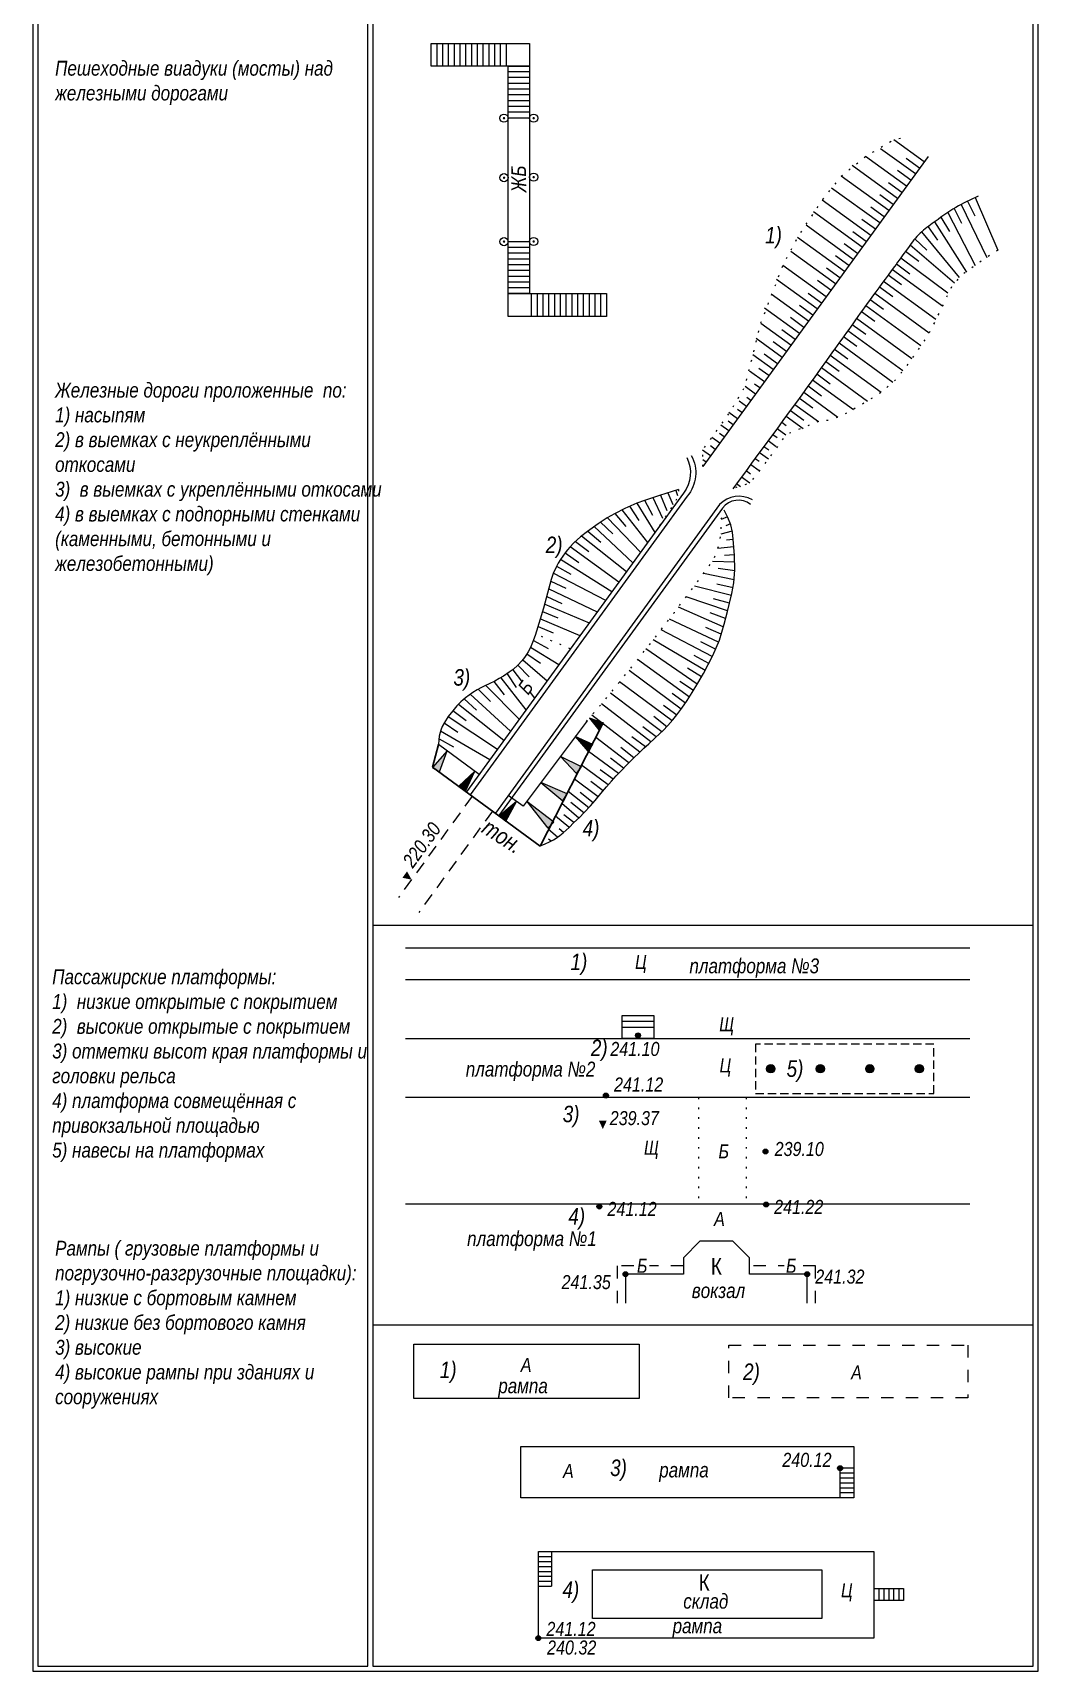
# Model space of a CAD drawing. Header units: metres. Extents: x -331 to 695, y -18 to 691.
# Drawn here: x 394.3 to 455.2, y 512.6 to 611.8 of the extents above; entities that cross this region are included whole.
import ezdxf
from ezdxf.enums import TextEntityAlignment as Align

# ---------------------------------------------------------------- set-up
doc = ezdxf.new("R2010")
doc.units = ezdxf.units.M
for name, pattern in [('СП-0.2х1.0', [1.2, 0.2, -1]), ('СП-1.5х1.0', [2.5, 1.5, -1]), ('СП-1.5х1.5', [3, 1.5, -1.5]), ('СП-2х1', [3, 2, -1]), ('СП_Граница маскировки', [3, 0, -3])]:
    doc.linetypes.add(name, pattern=pattern)
for name, color, linetype, lineweight in [('02 Строения и их части', 7, 'Continuous', 20), ('03 Инженерно-технические сооружения', 7, 'Continuous', 20), ('14 Железные дороги', 7, 'Continuous', 15), ('15 Дорожная сеть', 7, 'Continuous', 20)]:
    doc.layers.add(name, color=color, linetype=linetype, lineweight=lineweight)
doc.layers.add('16 Гидрография', color=7, linetype='Continuous', lineweight=20, true_color=0x52a500)
doc.layers.add('17 Рельеф', color=7, linetype='Continuous', lineweight=15, true_color=0xa55200)
doc.styles.add('СП_Д', font='ARIALNI.TTF')
doc.styles.add('СП_Р', font='ARIALN.TTF')

# ---------------------------------------------------------------- blocks, each defined once
blk = doc.blocks.new('*U781')
at = {"color": 0, "insert": (0.12, 0), "char_height": 1.7, "attachment_point": 8, "style": 'СП_Д', "bg_fill": 3, "box_fill_scale": 1, "bg_fill_color": 256, "bg_fill_transparency": 0}
blk.add_mtext('Б', dxfattribs=at)
blk = doc.blocks.new('*U535')
at = {"color": 0, "linetype": 'Continuous', "lineweight": -2}
blk.add_solid([(0, 0), (-0.48, 1.03), (0.48, 1.03)], dxfattribs=at)
at = {"color": 0, "linetype": 'Continuous', "lineweight": -2, "style": 'СП_Д'}
blk.add_attdef('Z', (1.15, 0.64), '', height=1.7, dxfattribs=at)
blk = doc.blocks.new('*U237')
at = {"color": 0, "linetype": 'СП_Граница маскировки', "lineweight": 0}
blk.add_wipeout([(0.5, 0), (0.43, 0.25), (0.25, 0.43), (0, 0.5), (-0.25, 0.43), (-0.43, 0.25), (-0.5, 0), (-0.43, -0.25), (-0.25, -0.43), (0, -0.5), (0.25, -0.43), (0.43, -0.25)], dxfattribs=at)
at = {"linetype": 'Continuous', "lineweight": -2}
h = blk.add_hatch(color=256, dxfattribs=at)
h.dxf.hatch_style = 1
h.paths.add_polyline_path([(0.15, 0, 1), (-0.15, 0, 1)])
at = {"color": 0, "linetype": 'Continuous', "lineweight": -2}
blk.add_circle((0, 0), 0.5, dxfattribs=at)
blk = doc.blocks.new('*U240')
at = {"color": 0, "lineweight": -2}
for p, q in [((2.8, 2.78), (2.8, 0)), ((3.5, 2.78), (3.5, 0)), ((4.2, 2.78), (4.2, 0)), ((4.9, 2.78), (4.9, 0)), ((5.6, 2.78), (5.6, 0)), ((6.3, 2.78), (6.3, 0)), ((7, 2.78), (7, 0)), ((7.7, 2.78), (7.7, 0)), ((8.4, 2.78), (8.4, 0)), ((9.1, 2.78), (9.1, 0)), ((9.8, 2.78), (9.8, 0)), ((10.5, 2.78), (10.5, 0)), ((11.2, 2.78), (11.2, 0))]:
    blk.add_line(p, q, dxfattribs=at)
blk.add_lwpolyline([(11.9, 2.78), (11.9, 0), (0, 0), (0, 2.78), (11.9, 2.78)], dxfattribs=at)
blk = doc.blocks.new('*U239')
at = {"color": 0, "lineweight": -2}
for p, q in [((0.7, 2.58), (0.7, 0)), ((1.4, 2.58), (1.4, 0)), ((2.1, 2.58), (2.1, 0)), ((2.8, 2.58), (2.8, 0)), ((3.5, 2.58), (3.5, 0)), ((4.2, 2.58), (4.2, 0)), ((4.9, 2.58), (4.9, 0)), ((5.6, 2.58), (5.6, 0))]:
    blk.add_line(p, q, dxfattribs=at)
blk.add_lwpolyline([(6.3, 2.58), (6.3, 0), (0, 0), (0, 2.58), (6.3, 2.58)], dxfattribs=at)
blk = doc.blocks.new('*U241')
at = {"color": 0, "lineweight": -2}
for p, q in [((2.8, 2.76), (2.8, 0)), ((3.5, 2.76), (3.5, 0)), ((4.2, 2.76), (4.2, 0)), ((4.9, 2.76), (4.9, 0)), ((5.6, 2.76), (5.6, 0)), ((6.3, 2.76), (6.3, 0)), ((7, 2.76), (7, 0)), ((7.7, 2.76), (7.7, 0)), ((8.4, 2.76), (8.4, 0)), ((9.1, 2.76), (9.1, 0)), ((9.8, 2.76), (9.8, 0)), ((10.5, 2.76), (10.5, 0)), ((11.2, 2.76), (11.2, 0))]:
    blk.add_line(p, q, dxfattribs=at)
blk.add_lwpolyline([(11.9, 2.76), (11.9, 0), (0, 0), (0, 2.76), (11.9, 2.76)], dxfattribs=at)
blk = doc.blocks.new('*U779')
at = {"color": 0, "insert": (0, 0), "char_height": 1.7, "attachment_point": 8, "style": 'СП_Д', "bg_fill": 3, "box_fill_scale": 1, "bg_fill_color": 256, "bg_fill_transparency": 0}
blk.add_mtext('А', dxfattribs=at)
blk = doc.blocks.new('*U778')
at = {"color": 0, "insert": (0, 0), "char_height": 1.7, "attachment_point": 8, "style": 'СП_Д', "bg_fill": 3, "box_fill_scale": 1, "bg_fill_color": 256, "bg_fill_transparency": 0}
blk.add_mtext('Ц', dxfattribs=at)
blk = doc.blocks.new('СП_Точка')
at = {"linetype": 'Continuous', "lineweight": -2}
h = blk.add_hatch(color=0, dxfattribs=at)
h.dxf.hatch_style = 1
h.paths.add_polyline_path([(-0.15, 0, 1), (0.15, 0, 1)])
at = {"color": 0, "linetype": 'Continuous', "lineweight": 0}
blk.add_circle((0, 0), 0.15, dxfattribs=at)
blk = doc.blocks.new('*U689')
at = {"color": 0, "linetype": 'Continuous', "lineweight": -2, "xscale": 2, "yscale": 2, "zscale": 2}
blk.add_blockref('СП_Точка', (0, 0), dxfattribs=at)
at = {"color": 0, "linetype": 'Continuous', "lineweight": 15, "style": 'СП_Д'}
blk.add_attdef('Z', text='', height=1.7, dxfattribs=at).set_placement((-6.88, 1.87), align=Align.TOP_LEFT)
blk = doc.blocks.new('СП_2.1')
at = {"color": 0, "style": 'СП_Р'}
blk.add_attdef('КЖ', text='', height=2, dxfattribs=at).set_placement((0, 0), align=Align.CENTER)
blk = doc.blocks.new('*U563')
at = {"color": 0, "linetype": 'ByBlock', "lineweight": -2, "style": 'СП_Д'}
blk.add_attdef('АБК', text='', height=1.8, dxfattribs=at).set_placement((0, 0), align=Align.CENTER)
blk = doc.blocks.new('*U687')
at = {"color": 0, "linetype": 'Continuous', "lineweight": -2, "xscale": 2, "yscale": 2, "zscale": 2}
blk.add_blockref('СП_Точка', (0, 0), dxfattribs=at)
at = {"color": 0, "linetype": 'Continuous', "lineweight": 15, "style": 'СП_Д'}
blk.add_attdef('Z', text='', height=1.7, dxfattribs=at).set_placement((1.1, 1.98), align=Align.TOP_LEFT)
blk = doc.blocks.new('*U688')
at = {"color": 0, "linetype": 'Continuous', "lineweight": -2, "xscale": 2, "yscale": 2, "zscale": 2}
blk.add_blockref('СП_Точка', (0, 0), dxfattribs=at)
at = {"color": 0, "linetype": 'Continuous', "lineweight": 15, "style": 'СП_Д'}
blk.add_attdef('Z', text='', height=1.7, dxfattribs=at).set_placement((1.18, -0.28), align=Align.TOP_LEFT)
blk = doc.blocks.new('СП_3.30.1.1')
at = {"linetype": 'Continuous', "lineweight": -2}
h = blk.add_hatch(color=0, dxfattribs=at)
h.dxf.hatch_style = 1
h.paths.add_polyline_path([(0.5, 0, 1), (-0.5, 0, 1)])
at = {"color": 0, "linetype": 'Continuous', "lineweight": -2}
blk.add_circle((0, 0), 0.5, dxfattribs=at)
blk = doc.blocks.new('*U272')
at = {"color": 0, "linetype": 'СП-2х1', "lineweight": -2, "ltscale": 0.5}
blk.add_lwpolyline([(0, 0), (6, 0), (6, 21.61), (0, 21.61)], close=True, dxfattribs=at)
blk = doc.blocks.new('*U669')
at = {"color": 0, "linetype": 'Continuous', "lineweight": -2, "xscale": 2, "yscale": 2, "zscale": 2}
blk.add_blockref('СП_Точка', (0, 0), dxfattribs=at)
at = {"color": 0, "linetype": 'Continuous', "lineweight": 15, "style": 'СП_Д'}
blk.add_attdef('Z', text='', height=1.7, dxfattribs=at).set_placement((1.1, 2.2), align=Align.TOP_LEFT)
blk = doc.blocks.new('*U534')
at = {"color": 0, "linetype": 'Continuous', "lineweight": -2}
blk.add_solid([(0, 0), (-0.48, 1.03), (0.48, 1.03)], dxfattribs=at)
at = {"color": 0, "linetype": 'Continuous', "lineweight": -2, "style": 'СП_Д'}
blk.add_attdef('Z', (0.84, 0.47), '', height=1.7, dxfattribs=at)
blk = doc.blocks.new('*U782')
at = {"color": 0, "insert": (0, 0), "char_height": 1.7, "attachment_point": 8, "style": 'СП_Д', "bg_fill": 3, "box_fill_scale": 1, "bg_fill_color": 256, "bg_fill_transparency": 0}
blk.add_mtext('Щ', dxfattribs=at)
blk = doc.blocks.new('*U671')
at = {"color": 0, "linetype": 'Continuous', "lineweight": -2, "xscale": 2, "yscale": 2, "zscale": 2}
blk.add_blockref('СП_Точка', (0, 0), dxfattribs=at)
at = {"color": 0, "linetype": 'Continuous', "lineweight": 15, "style": 'СП_Д'}
blk.add_attdef('Z', text='', height=1.7, dxfattribs=at).set_placement((1.1, 0.57), align=Align.TOP_LEFT)
blk = doc.blocks.new('*U670')
at = {"color": 0, "linetype": 'Continuous', "lineweight": -2, "xscale": 2, "yscale": 2, "zscale": 2}
blk.add_blockref('СП_Точка', (0, 0), dxfattribs=at)
at = {"color": 0, "linetype": 'Continuous', "lineweight": 15, "style": 'СП_Д'}
blk.add_attdef('Z', text='', height=1.7, dxfattribs=at).set_placement((-7.64, -0.09), align=Align.TOP_LEFT)
blk = doc.blocks.new('*U672')
at = {"color": 0, "linetype": 'Continuous', "lineweight": -2, "xscale": 2, "yscale": 2, "zscale": 2}
blk.add_blockref('СП_Точка', (0, 0), dxfattribs=at)
at = {"color": 0, "linetype": 'Continuous', "lineweight": 15, "style": 'СП_Д'}
blk.add_attdef('Z', text='', height=1.7, dxfattribs=at).set_placement((1.22, 1.16), align=Align.TOP_LEFT)
blk = doc.blocks.new('*U273')
at = {"color": 0, "lineweight": -2}
for p, q in [((1.4, 3.84), (1.4, 0)), ((2.1, 3.84), (2.1, 0))]:
    blk.add_line(p, q, dxfattribs=at)
blk.add_lwpolyline([(2.8, 3.84), (2.8, 0), (0, 0), (0, 3.84), (2.8, 3.84)], dxfattribs=at)
blk = doc.blocks.new('*U673')
at = {"color": 0, "linetype": 'Continuous', "lineweight": -2, "xscale": 2, "yscale": 2, "zscale": 2}
blk.add_blockref('СП_Точка', (0, 0), dxfattribs=at)
at = {"color": 0, "linetype": 'Continuous', "lineweight": 15, "style": 'СП_Д'}
blk.add_attdef('Z', text='', height=1.7, dxfattribs=at).set_placement((-3.24, -0.79), align=Align.TOP_LEFT)
blk = doc.blocks.new('*U503')
at = {"linetype": 'Continuous', "lineweight": 15, "ltscale": 0.5}
h = blk.add_hatch(color=0, dxfattribs=at)
h.dxf.hatch_style = 1
h.paths.add_polyline_path([(0.43, -0.26), (1.35, 2.27), (-0.43, 0.26)])
blk.add_lwpolyline([(0.43, -0.26), (1.35, 2.27), (-0.43, 0.26)], close=True, dxfattribs=at)
blk = doc.blocks.new('*U502')
at = {"linetype": 'Continuous', "lineweight": 15, "ltscale": 0.5}
h = blk.add_hatch(color=0, dxfattribs=at)
h.dxf.hatch_style = 1
h.paths.add_polyline_path([(0.4, -0.3), (1.55, 2.12), (-0.4, 0.3)])
blk.add_lwpolyline([(0.4, -0.3), (1.55, 2.12), (-0.4, 0.3)], close=True, dxfattribs=at)
blk = doc.blocks.new('*U501')
at = {"linetype": 'Continuous', "lineweight": 15, "ltscale": 0.5}
h = blk.add_hatch(color=0, dxfattribs=at)
h.dxf.hatch_style = 1
h.paths.add_polyline_path([(0.39, -0.31), (1.66, 2.07), (-0.39, 0.31)])
blk.add_lwpolyline([(0.39, -0.31), (1.66, 2.07), (-0.39, 0.31)], close=True, dxfattribs=at)
blk = doc.blocks.new('*U500')
at = {"linetype": 'Continuous', "lineweight": 15, "ltscale": 0.5}
h = blk.add_hatch(color=0, dxfattribs=at)
h.dxf.hatch_style = 1
h.paths.add_polyline_path([(0.35, 0.36), (-2.92, 2.87), (-0.35, -0.36)])
blk.add_lwpolyline([(0.35, 0.36), (-2.92, 2.87), (-0.35, -0.36)], close=True, dxfattribs=at)
blk = doc.blocks.new('*U499')
at = {"linetype": 'Continuous', "lineweight": 15, "ltscale": 0.5}
h = blk.add_hatch(color=0, dxfattribs=at)
h.dxf.hatch_style = 1
h.paths.add_polyline_path([(0.26, 0.43), (-2.94, 1.79), (-0.26, -0.43)])
blk.add_lwpolyline([(0.26, 0.43), (-2.94, 1.79), (-0.26, -0.43)], close=True, dxfattribs=at)
blk = doc.blocks.new('*U498')
at = {"linetype": 'Continuous', "lineweight": 15, "ltscale": 0.5}
h = blk.add_hatch(color=0, dxfattribs=at)
h.dxf.hatch_style = 1
h.paths.add_polyline_path([(0.3, 0.4), (-2.24, 1.67), (-0.3, -0.4)])
blk.add_lwpolyline([(0.3, 0.4), (-2.24, 1.67), (-0.3, -0.4)], close=True, dxfattribs=at)
blk = doc.blocks.new('*U497')
at = {"linetype": 'Continuous', "lineweight": 15, "ltscale": 0.5}
h = blk.add_hatch(color=0, dxfattribs=at)
h.dxf.hatch_style = 1
h.paths.add_polyline_path([(0.3, 0.4), (-1.83, 1.37), (-0.3, -0.4)])
blk.add_lwpolyline([(0.3, 0.4), (-1.83, 1.37), (-0.3, -0.4)], close=True, dxfattribs=at)
blk = doc.blocks.new('*U496')
at = {"linetype": 'Continuous', "lineweight": 15, "ltscale": 0.5}
h = blk.add_hatch(color=0, dxfattribs=at)
h.dxf.hatch_style = 1
h.paths.add_polyline_path([(0.29, 0.41), (-1.44, 1.02), (-0.29, -0.41)])
blk.add_lwpolyline([(0.29, 0.41), (-1.44, 1.02), (-0.29, -0.41)], close=True, dxfattribs=at)

msp = doc.modelspace()

# ---------------------------------------------------------------- linework, layer by layer
at = {"ltscale": 0.5}
msp.add_lwpolyline([(394.6, 512.852), (414.6, 512.852), (414.6, 674.235), (394.6, 674.235)], close=True, dxfattribs=at)
at = {"color": 253, "ltscale": 0.5}
for points in [[(414.9, 557.753), (454.9, 557.753)], [(414.9, 533.532), (454.9, 533.532)]]:
    msp.add_lwpolyline(points, dxfattribs=at)
at = {"layer": '02 Строения и их части', "linetype": 'Continuous', "ltscale": 0.5}
msp.add_lwpolyline([(441.205, 534.854), (441.205, 536.604), (437.705, 536.604), (437.705, 537.604), (436.705, 538.604), (434.705, 538.604), (433.705, 537.604), (433.705, 536.604), (430.205, 536.604), (430.205, 534.854)], dxfattribs=at)
msp.add_lwpolyline([(428.199, 518.693), (442.089, 518.693), (442.089, 515.75), (428.199, 515.75)], close=True, dxfattribs=at)
at = {"layer": '03 Инженерно-технические сооружения', "linetype": 'Continuous', "lineweight": 30, "ltscale": 0.5}
msp.add_lwpolyline([(418.871, 568.702), (418.52, 567.331), (425.031, 562.548), (428.77, 569.855)], dxfattribs=at)
at = {"layer": '03 Инженерно-технические сооружения', "lineweight": 15, "ltscale": 0.5}
for points in [[(427.873, 570.136), (424, 564.956), (423.098, 565.611)], [(421.335, 566.892), (418.871, 568.702)]]:
    msp.add_lwpolyline(points, dxfattribs=at)
at = {"layer": '14 Железные дороги', "linetype": 'СП-1.5х1.0', "ltscale": 0.5}
for points in [[(420.918, 565.57), (416.459, 559.43)], [(422.143, 564.67), (417.684, 558.53)]]:
    msp.add_lwpolyline(points, dxfattribs=at)
at = {"layer": '14 Железные дороги', "ltscale": 0.5}
for points in [[(416.877, 556.372), (451.05, 556.372)], [(451.05, 554.447), (416.877, 554.447)], [(416.877, 550.882), (451.05, 550.882)], [(451.05, 547.313), (416.877, 547.313)], [(443.198, 523.052), (443.198, 524.852)], [(444.039, 524.852), (443.198, 524.852)], [(444.039, 524.552), (443.198, 524.552)], [(444.039, 524.252), (443.198, 524.252)], [(444.039, 523.952), (443.198, 523.952)], [(444.039, 523.652), (443.198, 523.652)], [(444.039, 523.352), (443.198, 523.352)], [(424.922, 519.504), (425.723, 519.504)], [(424.922, 519.204), (425.723, 519.204)], [(425.723, 519.804), (425.723, 517.704)], [(424.922, 518.904), (425.723, 518.904)], [(424.922, 518.604), (425.723, 518.604)], [(424.922, 518.304), (425.723, 518.304)], [(424.922, 518.004), (425.723, 518.004)], [(424.922, 517.704), (425.723, 517.704)], [(445.244, 517.564), (447.044, 517.564), (447.044, 516.83), (445.244, 516.83)], [(445.544, 517.564), (445.544, 516.83)], [(445.844, 517.564), (445.844, 516.83)], [(446.144, 517.564), (446.144, 516.83)], [(446.444, 517.564), (446.444, 516.83)], [(446.76, 517.564), (446.76, 516.83)]]:
    msp.add_lwpolyline(points, dxfattribs=at)
at = {"layer": '14 Железные дороги', "linetype": 'СП-0.2х1.0', "ltscale": 0.5, "flags": 128}
for points in [[(434.625, 547.313), (434.625, 540.874)], [(437.512, 547.313), (437.512, 540.874)]]:
    msp.add_lwpolyline(points, dxfattribs=at)
at = {"layer": '14 Железные дороги', "ltscale": 0.5}
for points in [[(417.375, 532.366), (431.032, 532.366), (431.032, 529.069), (417.375, 529.069)], [(423.865, 526.164), (444.039, 526.164), (444.039, 523.052), (423.865, 523.052)], [(424.922, 519.804), (445.244, 519.804), (445.244, 514.554), (424.922, 514.554)]]:
    msp.add_lwpolyline(points, close=True, dxfattribs=at)
at = {"layer": '14 Железные дороги', "linetype": 'СП-1.5х1.5', "lineweight": 20, "ltscale": 0.5}
msp.add_lwpolyline([(436.457, 532.316), (450.937, 532.316), (450.937, 529.118), (436.457, 529.118)], close=True, dxfattribs=at)
at = {"layer": '15 Дорожная сеть', "linetype": 'Continuous', "ltscale": 0.5}
msp.add_lwpolyline([(416.877, 540.874), (451.05, 540.874)], dxfattribs=at)
at = {"layer": '15 Дорожная сеть', "linetype": 'СП-1.5х1.5', "lineweight": 20, "ltscale": 0.5}
for points in [[(433.705, 537.104), (429.705, 537.104), (429.705, 534.854)], [(441.705, 534.854), (441.705, 537.104), (437.705, 537.104)]]:
    msp.add_lwpolyline(points, dxfattribs=at)
at = {"layer": '16 Гидрография', "lineweight": 15, "ltscale": 0.5}
for points in [[(433.91, 586.091, -0.290745), (433.71, 583.932), (420.562, 565.829)], [(434.186, 586.217, -0.30938), (433.934, 583.743), (420.799, 565.657)], [(437.884, 583.527, 0.3457), (435.902, 583.241), (422.326, 564.548)], [(437.781, 583.249, 0.412328), (436.068, 583.029), (422.535, 564.396)]]:
    msp.add_lwpolyline(points, format="xyb", dxfattribs=at)
at = {"layer": '17 Рельеф', "color": 0, "linetype": 'СП-0.2х1.0', "lineweight": 15, "ltscale": 0.5, "flags": 128}
for points in [[(434.887, 585.542), (434.871, 586.528), (435.432, 587.306), (436.507, 588.786), (437.444, 590.396), (438.397, 594.215), (439.739, 597.723), (440.629, 599.427), (442.12, 601.68), (443.274, 603.13), (444.733, 604.328), (446.446, 605.342), (447.168, 605.503)], [(433.417, 584.154), (433.346, 583.659), (432.832, 582.809), (431.98, 581.55)], [(426.858, 574.497), (424.757, 575.397)]]:
    msp.add_lwpolyline(points, dxfattribs=at)
at = {"layer": '17 Рельеф', "color": 0, "lineweight": 15, "ltscale": 0.5}
for points in [[(447.761, 603.269), (445.655, 604.798)], [(448.292, 604.001), (446.446, 605.342)], [(446.681, 601.782), (443.934, 603.778)], [(447.219, 602.523), (444.733, 604.328)], [(448.018, 603.623), (447.208, 604.211)], [(446.145, 601.045), (443.274, 603.13)], [(446.945, 602.146), (446.136, 602.734)], [(447.486, 602.892), (446.677, 603.479)], [(445.057, 599.547), (442.12, 601.68)], [(445.603, 600.298), (442.686, 602.417)], [(446.419, 601.422), (445.61, 602.009)], [(450.925, 601.62), (451.364, 600.722)], [(451.382, 601.841), (452.755, 598.645)], [(444.536, 598.829), (441.59, 600.969)], [(445.874, 600.672), (445.065, 601.259)], [(449.31, 600.64), (449.826, 599.779)], [(449.73, 600.932), (451.376, 597.719)], [(450.111, 601.177), (450.563, 600.281)], [(450.533, 601.418), (452.082, 598.215)], [(443.998, 598.089), (441.145, 600.161)], [(444.783, 599.169), (443.974, 599.757)], [(445.335, 599.929), (444.526, 600.517)], [(448.131, 599.756), (450.421, 596.987)], [(448.529, 600.072), (449.098, 599.249)], [(448.925, 600.361), (450.848, 597.323)], [(443.471, 597.363), (440.629, 599.427)], [(444.254, 598.441), (443.445, 599.029)], [(447.445, 598.974), (450.137, 596.671)], [(447.731, 599.345), (448.447, 598.641)], [(442.354, 595.824), (439.739, 597.723)], [(442.925, 596.611), (440.221, 598.575)], [(443.726, 597.714), (442.917, 598.302)], [(446.612, 597.821), (447.414, 597.224)], [(446.872, 598.176), (449.724, 596.068)], [(447.165, 598.582), (447.974, 597.994)], [(441.818, 595.087), (439.356, 596.875)], [(442.643, 596.222), (441.834, 596.81)], [(443.188, 596.973), (442.379, 597.56)], [(445.836, 596.767), (449.007, 594.464)], [(446.118, 597.15), (446.927, 596.562)], [(446.367, 597.487), (449.404, 595.282)], [(441.28, 594.346), (439.032, 595.979)], [(442.076, 595.443), (441.267, 596.03)], [(445.025, 595.663), (445.834, 595.075)], [(445.299, 596.037), (448.6, 593.64)], [(445.583, 596.425), (446.393, 595.837)], [(440.743, 593.606), (438.63, 595.141)], [(441.551, 594.719), (440.742, 595.307)], [(444.493, 594.929), (445.302, 594.341)], [(444.755, 595.292), (448.094, 592.867)], [(440.222, 592.889), (438.397, 594.215)], [(440.474, 593.236), (439.665, 593.824)], [(441.01, 593.974), (440.201, 594.562)], [(443.674, 593.783), (447.009, 591.36)], [(443.94, 594.156), (444.749, 593.568)], [(444.203, 594.524), (447.553, 592.091)], [(439.682, 592.146), (438.107, 593.289)], [(439.949, 592.513), (439.14, 593.101)], [(442.866, 592.647), (443.675, 592.06)], [(443.136, 593.026), (446.4, 590.655)], [(443.412, 593.414), (444.221, 592.826)], [(439.153, 591.417), (437.918, 592.313)], [(439.408, 591.768), (438.599, 592.356)], [(442.336, 591.906), (443.145, 591.318)], [(442.606, 592.283), (445.689, 590.045)], [(438.613, 590.673), (437.717, 591.323)], [(438.885, 591.048), (438.287, 591.482)], [(441.536, 590.794), (444.005, 589.001)], [(441.791, 591.148), (442.603, 590.558)], [(442.069, 591.534), (444.853, 589.511)], [(438.077, 589.936), (437.444, 590.396)], [(437.795, 589.548), (437.546, 589.729)], [(438.343, 590.301), (438.018, 590.537)], [(440.731, 589.685), (441.54, 589.097)], [(440.994, 590.047), (443.068, 588.54)], [(441.267, 590.422), (442.076, 589.835)], [(436.988, 588.437), (436.46, 588.82)], [(437.257, 588.806), (436.99, 589)], [(437.528, 589.179), (437.086, 589.5)], [(440.188, 588.94), (440.997, 588.352)], [(440.455, 589.305), (441.885, 588.266)], [(436.456, 587.704), (435.981, 588.049)], [(436.727, 588.076), (436.419, 588.299)], [(439.392, 587.852), (439.918, 587.47)], [(439.666, 588.226), (439.937, 588.029)], [(439.934, 588.592), (440.964, 587.844)], [(435.641, 586.581), (435.34, 586.8)], [(435.913, 586.956), (435.432, 587.306)], [(436.186, 587.332), (435.902, 587.538)], [(438.587, 586.757), (438.875, 586.547)], [(438.852, 587.117), (439.337, 586.765)], [(439.127, 587.491), (439.388, 587.301)], [(435.35, 586.18), (434.871, 586.528)], [(435.082, 585.811), (434.88, 585.957)], [(438.056, 586.036), (438.29, 585.866)], [(438.321, 586.396), (438.856, 586.008)], [(437.226, 584.912), (437.733, 584.544)], [(437.515, 585.303), (437.782, 585.109)], [(437.787, 585.672), (438.304, 585.296)], [(432.32, 583.812), (432.71, 582.885)], [(432.774, 583.954), (433.073, 583.251)], [(433.24, 584.098), (433.355, 583.782)], [(436.926, 584.505), (437.16, 584.336)], [(429.973, 582.908), (431.539, 580.943)], [(430.448, 583.132), (431.013, 582.28)], [(430.883, 583.317), (431.98, 581.55)], [(431.361, 583.496), (431.843, 582.602)], [(431.856, 583.664), (432.443, 582.41)], [(428.308, 581.916), (430.646, 579.713)], [(428.684, 582.175), (429.439, 581.464)], [(429.106, 582.44), (431.108, 580.349)], [(429.548, 582.69), (430.22, 581.911)], [(436.384, 582.494), (435.991, 582.331)], [(436.561, 582.07), (436.282, 581.952)], [(427.167, 581.009), (427.976, 580.388)], [(427.545, 581.341), (430.253, 579.172)], [(427.924, 581.635), (428.704, 580.962)], [(436.665, 581.631), (435.976, 581.446)], [(436.719, 581.122), (436.316, 581.081)], [(426.27, 579.926), (429.378, 577.967)], [(426.548, 580.31), (427.378, 579.733)], [(426.859, 580.687), (429.806, 578.556)], [(436.824, 579.74), (435.463, 579.788)], [(436.758, 580.677), (435.792, 580.576)], [(436.799, 580.198), (436.197, 580.152)], [(425.836, 579.079), (428.993, 577.437)], [(426.021, 579.504), (426.898, 579.024)], [(436.789, 578.676), (434.935, 579.065)], [(436.826, 579.221), (435.824, 579.354)], [(425.548, 578.125), (428.486, 576.739)], [(425.677, 578.596), (426.597, 578.162)], [(436.62, 577.733), (434.372, 578.303)], [(436.72, 578.202), (435.731, 578.407)], [(425.31, 577.205), (428.002, 576.072)], [(425.43, 577.661), (426.353, 577.251)], [(436.125, 575.838), (433.403, 577.012)], [(436.388, 576.8), (433.874, 577.637)], [(436.503, 577.273), (435.537, 577.533)], [(424.904, 575.849), (425.826, 575.464)], [(425.048, 576.312), (427.444, 575.304)], [(425.181, 576.753), (426.11, 576.381)], [(435.833, 574.901), (432.857, 576.298)], [(435.992, 575.381), (435.067, 575.784)], [(436.254, 576.338), (435.32, 576.677)], [(424.619, 575.01), (425.527, 574.523)], [(435.019, 573.185), (431.88, 575.039)], [(435.457, 574.038), (432.36, 575.654)], [(435.658, 574.477), (434.762, 574.93)], [(423.975, 573.834), (425.456, 572.567)], [(424.235, 574.201), (425.054, 573.623)], [(424.444, 574.589), (426.165, 573.543)], [(434.071, 571.565), (430.93, 573.84)], [(434.552, 572.354), (431.433, 574.495)], [(435.246, 573.616), (434.366, 574.098)], [(423.034, 572.988), (423.585, 572.159)], [(423.37, 573.233), (424.692, 571.515)], [(423.689, 573.516), (424.376, 572.791)], [(433.581, 570.841), (430.426, 573.175)], [(434.803, 572.794), (433.949, 573.324)], [(421.291, 572.042), (422.02, 571.301)], [(421.744, 572.28), (423.769, 570.243)], [(422.217, 572.517), (422.844, 571.715)], [(422.644, 572.747), (424.173, 570.8)], [(432.396, 569.466), (429.284, 571.815)], [(433.022, 570.129), (429.84, 572.491)], [(434.32, 571.966), (433.489, 572.525)], [(420.084, 571.138), (422.838, 568.963)], [(420.438, 571.468), (421.18, 570.78)], [(420.802, 571.742), (423.228, 569.499)], [(431.738, 568.856), (428.739, 571.159)], [(433.305, 570.475), (432.502, 571.07)], [(433.832, 571.202), (433.021, 571.791)], [(419.213, 570.006), (420.047, 569.443)], [(419.468, 570.397), (422.44, 568.415)], [(419.746, 570.756), (420.553, 570.161)], [(431.075, 568.245), (428.163, 570.474)], [(432.705, 569.78), (431.909, 570.393)], [(418.906, 569.045), (419.78, 568.559)], [(419.004, 569.533), (421.994, 567.8)], [(430.412, 567.596), (428.4, 569.131)], [(431.408, 568.559), (430.595, 569.168)], [(432.066, 569.158), (431.25, 569.765)], [(429.773, 566.934), (427.962, 568.276)], [(430.089, 567.268), (429.289, 567.877)], [(430.708, 567.896), (429.915, 568.514)], [(429.155, 566.256), (427.542, 567.455)], [(429.456, 566.59), (428.659, 567.174)], [(427.977, 564.862), (426.721, 565.851)], [(428.543, 565.526), (427.107, 566.605)], [(428.852, 565.902), (428.104, 566.451)], [(427.367, 564.244), (426.348, 565.121)], [(427.68, 564.551), (426.888, 565.176)], [(428.245, 565.168), (427.457, 565.786)], [(426.778, 563.684), (425.961, 564.365)], [(427.079, 563.969), (426.466, 564.447)], [(426.078, 563.085), (425.54, 563.542)], [(425.695, 562.853), (425.54, 562.972)], [(426.437, 563.378), (426.191, 563.596)]]:
    msp.add_lwpolyline(points, dxfattribs=at)
at = {"layer": '17 Рельеф', "color": 0, "linetype": 'Continuous', "lineweight": 15, "ltscale": 0.5}
msp.add_lwpolyline([(448.53, 604.329), (434.887, 585.542)], dxfattribs=at)
at = {"layer": '17 Рельеф', "color": 0, "linetype": 'СП-0.2х1.0', "lineweight": 15, "ltscale": 0.5, "flags": 128}
for points in [[(452.755, 598.645), (452.082, 598.215), (450.838, 597.34, 0.120074), (449.743, 596.054), (449.524, 595.531), (449.029, 594.508), (448.527, 593.492), (447.879, 592.556), (447.226, 591.626), (446.505, 590.746), (445.644, 590.006), (444.679, 589.403), (443.701, 588.82), (442.664, 588.362), (441.885, 588.266), (439.918, 587.47), (438.856, 586.008), (437.733, 584.544), (436.699, 584.197)], [(427.845, 570.098, 0.019268), (435.463, 579.788, 0.142448), (435.991, 582.331), (436.177, 582.893)]]:
    msp.add_lwpolyline(points, format="xyb", dxfattribs=at)
at = {"layer": '17 Рельеф', "color": 0, "lineweight": 13}
msp.add_spline([(451.564, 601.927), (450.211, 601.237), (448.782, 600.257), (447.952, 599.588), (447.254, 598.706), (446.49, 597.654), (444.984, 595.606), (442.748, 592.482), (436.699, 584.197)], degree=3, dxfattribs=at)

# ---------------------------------------------------------------- block references
at = {"layer": '02 Строения и их части', "color": 0, "linetype": 'Continuous', "lineweight": 20, "ltscale": 2, "xscale": 0.5, "yscale": 0.5, "zscale": 0.5}
for name, p, values in [('СП_2.1', (435.705, 536.58), {'КЖ': 'К'}), ('*U563', (435.835, 535.164), {'АБК': 'вокзал'}), ('СП_2.1', (434.97, 517.43), {'КЖ': 'К'}), ('*U563', (435.066, 516.345), {'АБК': 'склад'})]:
    msp.add_blockref(name, p, dxfattribs=at).add_auto_attribs(values)
at = {"layer": '03 Инженерно-технические сооружения', "linetype": 'Continuous', "lineweight": 15, "ltscale": 0.5, "xscale": 0.5, "yscale": 0.5, "zscale": 0.5}
for name, p in [('*U496', (428.737, 569.791)), ('*U497', (428.077, 568.5)), ('*U503', (418.73, 567.177)), ('*U498', (427.384, 567.147)), ('*U502', (420.302, 566.022)), ('*U499', (426.539, 565.494)), ('*U501', (422.761, 564.216)), ('*U500', (425.68, 563.816))]:
    msp.add_blockref(name, p, dxfattribs=at)
at = {"layer": '14 Железные дороги', "color": 0, "linetype": 'Continuous', "lineweight": 20, "xscale": 0.5, "yscale": 0.5, "zscale": 0.5, "rotation": 180}
msp.add_blockref('*U241', (424.387, 611.182), dxfattribs=at)
at = {"layer": '14 Железные дороги', "color": 0, "linetype": 'Continuous', "lineweight": 20, "ltscale": 2, "xscale": 0.5, "yscale": 0.5, "zscale": 0.5}
for p in [(422.842, 606.648), (424.639, 606.648), (422.844, 603.04), (424.637, 603.073), (422.843, 599.169), (424.64, 599.176)]:
    msp.add_blockref('*U237', p, dxfattribs=at)
at = {"layer": '14 Железные дороги', "color": 0, "linetype": 'Continuous', "lineweight": 20, "xscale": 0.5, "yscale": 0.5, "zscale": 0.5}
for name, p in [('*U240', (423.097, 594.641)), ('СП_3.30.1.1', (439, 549.053)), ('СП_3.30.1.1', (442, 549.053)), ('СП_3.30.1.1', (445, 549.053)), ('СП_3.30.1.1', (448, 549.053))]:
    msp.add_blockref(name, p, dxfattribs=at)
at = {"layer": '14 Железные дороги', "color": 0, "linetype": 'Continuous', "lineweight": 20, "xscale": 0.5, "yscale": 0.5, "zscale": 0.5, "rotation": 54.01090382593078}
msp.add_blockref('*U535', (417.246, 560.515), dxfattribs=at).add_auto_attribs({'Z': '220.30'})
at = {"layer": '14 Железные дороги', "color": 0, "linetype": 'Continuous', "lineweight": 20, "ltscale": 2, "xscale": 0.5, "yscale": 0.5, "zscale": 0.5}
for p, values in [((437.999, 554.837), {'АБК': 'платформа №3'}), ((424.453, 548.583), {'АБК': 'платформа №2'}), ((424.534, 538.31), {'АБК': 'платформа №1'}), ((423.996, 529.395), {'АБК': 'рампа'}), ((433.744, 524.295), {'АБК': 'рампа'}), ((434.555, 514.851), {'АБК': 'рампа'})]:
    msp.add_blockref('*U563', p, dxfattribs=at).add_auto_attribs(values)
at = {"layer": '14 Железные дороги', "color": 0, "linetype": 'Continuous', "lineweight": 20, "ltscale": 2, "xscale": 0.5, "yscale": 0.5, "zscale": 0.5, "rotation": 89.99999999999999}
msp.add_blockref('*U273', (431.91, 550.882), dxfattribs=at)
at = {"layer": '14 Железные дороги', "color": 0, "linetype": 'Continuous', "lineweight": 20, "ltscale": 0.5}
ref = msp.add_blockref('*U673', (430.958, 551.077), dxfattribs=dict(at, xscale=0.5, yscale=0.5, zscale=0.5))
ref.add_attrib('Z_001', '241.10', (429.282, 549.829), dxfattribs={"layer": '0', "color": 0, "linetype": 'Continuous', "lineweight": 15, "height": 0.85, "style": 'СП_Д'})
at = {"layer": '14 Железные дороги', "color": 0, "linetype": 'Continuous', "lineweight": 20, "ltscale": 0.5, "xscale": 0.5, "yscale": 0.5, "zscale": 0.5, "rotation": 270}
msp.add_blockref('*U272', (438.072, 550.553), dxfattribs=at)
at = {"layer": '14 Железные дороги', "color": 0, "linetype": 'Continuous', "lineweight": 20, "ltscale": 0.5}
ref = msp.add_blockref('*U669', (429.017, 547.43), dxfattribs=dict(at, xscale=0.5, yscale=0.5, zscale=0.5))
ref.add_attrib('Z_001', '241.12', (429.508, 547.675), dxfattribs={"layer": '0', "color": 0, "linetype": 'Continuous', "lineweight": 15, "height": 0.85, "style": 'СП_Д'})
at = {"layer": '14 Железные дороги', "color": 0, "linetype": 'Continuous', "lineweight": 20, "xscale": 0.5, "yscale": 0.5, "zscale": 0.5}
msp.add_blockref('*U534', (428.827, 545.403), dxfattribs=at).add_auto_attribs({'Z': '239.37'})
at = {"layer": '14 Железные дороги', "color": 0, "linetype": 'Continuous', "lineweight": 20, "ltscale": 0.5}
ref = msp.add_blockref('*U689', (443.198, 524.852), dxfattribs=dict(at, xscale=0.5, yscale=0.5, zscale=0.5))
ref.add_attrib('Z_001', '240.12', (439.702, 524.935), dxfattribs={"layer": '0', "color": 0, "linetype": 'Continuous', "lineweight": 15, "height": 0.85, "style": 'СП_Д'})
ref = msp.add_blockref('*U687', (424.922, 514.554), dxfattribs=dict(at, xscale=0.5, yscale=0.5, zscale=0.5))
ref.add_attrib('Z_001', '241.12', (425.413, 514.691), dxfattribs={"layer": '0', "color": 0, "linetype": 'Continuous', "lineweight": 15, "height": 0.85, "style": 'СП_Д'})
ref = msp.add_blockref('*U688', (424.922, 514.554), dxfattribs=dict(at, xscale=0.5, yscale=0.5, zscale=0.5))
ref.add_attrib('Z_001', '240.32', (425.454, 513.563), dxfattribs={"layer": '0', "color": 0, "linetype": 'Continuous', "lineweight": 15, "height": 0.85, "style": 'СП_Д'})
at = {"layer": '17 Рельеф', "color": 0, "linetype": 'Continuous', "lineweight": 20, "ltscale": 0.5}
ref = msp.add_blockref('*U672', (438.68, 544.041), dxfattribs=dict(at, xscale=0.5, yscale=0.5, zscale=0.5))
ref.add_attrib('Z_001', '239.10', (439.234, 543.768), dxfattribs={"layer": '0', "color": 0, "linetype": 'Continuous', "lineweight": 15, "height": 0.85, "style": 'СП_Д'})
ref = msp.add_blockref('*U671', (438.715, 540.829), dxfattribs=dict(at, xscale=0.5, yscale=0.5, zscale=0.5))
ref.add_attrib('Z_001', '241.22', (439.206, 540.259), dxfattribs={"layer": '0', "color": 0, "linetype": 'Continuous', "lineweight": 15, "height": 0.85, "style": 'СП_Д'})
ref = msp.add_blockref('*U671', (428.618, 540.706), dxfattribs=dict(at, xscale=0.5, yscale=0.5, zscale=0.5))
ref.add_attrib('Z_001', '241.12', (429.109, 540.136), dxfattribs={"layer": '0', "color": 0, "linetype": 'Continuous', "lineweight": 15, "height": 0.85, "style": 'СП_Д'})

# ---------------------------------------------------------------- texts
at = {"color": 7, "lineweight": 13, "char_height": 0.9, "width": 19.01215, "attachment_point": 1, "style": 'СП_Д'}
for s, insert in [('Пешеходные виадуки (мосты) над железными дорогами\\P\\P\\P\\P\\P\\P\\P\\P\\P\\P\\P\\PЖелезные дороги проложенные  по:\\P1) насыпям \\P2) в выемках с неукреплёнными откосами\\P3)  в выемках с укреплёнными откосами  \\P4) в выемках с подпорными стенками (каменными, бетонными и железобетонными)', (395.654, 610.123)), ('Пассажирские платформы:\\P1)  низкие открытые с покрытием\\P2)  высокие открытые с покрытием\\P3) отметки высот края платформы и головки рельса\\P4) платформа совмещённая с привокзальной площадью\\P5) навесы на платформах', (395.478, 555.076)), ('Рампы ( грузовые платформы и погрузочно-разгрузочные площадки):\\P1) низкие с бортовым камнем \\P2) низкие без бортового камня\\P3) высокие\\P4) высокие рампы при зданиях и сооружениях', (395.654, 538.631))]:
    msp.add_mtext(s, dxfattribs=dict(at, insert=insert))
at = {"color": 212, "lineweight": 13, "true_color": 0xe000e0, "char_height": 1, "width": 1, "attachment_point": 5, "style": 'СП_Д'}
for s, insert in [('1)', (439.167, 599.405)), ('2)', (425.879, 580.644)), ('3)', (420.285, 572.615)), ('4)', (428.113, 563.476)), ('1)', (427.38, 555.385)), ('2)', (428.613, 550.169)), ('5)', (440.467, 548.912)), ('3)', (426.905, 546.163)), ('4)', (427.247, 539.964)), ('1)', (419.464, 530.666)), ('2)', (437.833, 530.547)), ('3)', (429.78, 524.726)), ('4)', (426.89, 517.345))]:
    msp.add_mtext(s, dxfattribs=dict(at, insert=insert))
at = {"layer": '14 Железные дороги', "ltscale": 0.5, "insert": (422.752, 563.139), "char_height": 1, "attachment_point": 5, "rotation": 327.14754, "style": 'СП_Д'}
msp.add_mtext('тон.', dxfattribs=at)

# ---------------------------------------------------------------- next in the draw order: linework, layer by layer
at = {"layer": '14 Железные дороги', "linetype": 'Continuous', "lineweight": 20, "ltscale": 0.5}
msp.add_lwpolyline([(418.437, 611.182), (424.387, 611.182), (424.387, 596.031), (429.047, 596.031), (429.047, 594.642), (423.097, 594.641), (423.097, 609.807), (418.437, 609.797)], close=True, dxfattribs=at)

# ---------------------------------------------------------------- next in the draw order: block references
at = {"layer": '14 Железные дороги', "color": 0, "linetype": 'Continuous', "lineweight": 20}
for p, xscale, yscale, zscale, rotation in [((423.097, 609.802), 0.4999999999999984, 0.4999999999999984, 0.4999999999999984, 270.0000075717106), ((424.387, 596.031), 0.4999999999999986, 0.4999999999999986, 0.4999999999999986, 90.0000075717106)]:
    msp.add_blockref('*U239', p, dxfattribs=dict(at, xscale=xscale, yscale=yscale, zscale=zscale, rotation=rotation))
at = {"layer": '17 Рельеф', "color": 0, "linetype": 'Continuous', "lineweight": 20, "ltscale": 0.5, "xscale": 0.4999999999999999, "yscale": 0.4999999999999999, "zscale": 0.4999999999999999, "rotation": 54.0109038259302}
msp.add_blockref('*U781', (424.454, 571.865), dxfattribs=at)

# ---------------------------------------------------------------- next in the draw order: linework, layer by layer
at = {"color": 0, "linetype": 'Continuous', "ltscale": 0.5}
msp.add_lwpolyline([(394.3, 512.552), (455.2, 512.552), (455.2, 686.186), (394.3, 686.186)], close=True, dxfattribs=at)
at = {"ltscale": 0.5}
msp.add_lwpolyline([(414.9, 512.852), (454.9, 512.852), (454.9, 674.235), (414.9, 674.235)], close=True, dxfattribs=at)
at = {"layer": '17 Рельеф', "color": 0, "lineweight": 15, "ltscale": 0.5}
for points in [[(433.417, 584.154), (432.267, 583.794), (431.35, 583.493), (430.883, 583.312), (430.161, 583.003), (429.528, 582.68), (429.091, 582.427), (428.538, 582.078), (427.894, 581.609), (427.471, 581.28), (427.069, 580.916), (426.836, 580.66), (426.687, 580.485), (426.55, 580.312), (426.263, 579.913), (426.12, 579.691), (425.993, 579.454), (425.824, 579.058), (425.704, 578.693), (425.48, 577.864), (425.243, 576.963), (425.034, 576.286), (424.729, 575.302), (424.569, 574.889), (424.443, 574.586), (424.306, 574.32), (424.211, 574.162), (424.092, 573.981), (423.916, 573.76), (423.68, 573.511), (423.39, 573.245), (423.159, 573.074), (422.81, 572.849), (422.554, 572.696), (422.278, 572.546), (421.937, 572.375), (421.673, 572.248), (421.437, 572.125), (421.221, 572.003), (420.961, 571.843), (420.734, 571.693), (420.502, 571.523), (420.224, 571.28), (419.99, 571.042), (419.735, 570.742), (419.461, 570.387), (419.231, 570.043), (419.098, 569.786), (419.012, 569.565), (418.971, 569.421), (418.924, 569.196), (418.898, 568.974), (418.871, 568.702)], [(425.037, 562.554), (425.305, 562.667), (425.635, 562.822), (425.842, 562.932), (426.006, 563.031), (426.233, 563.193), (426.423, 563.347), (426.782, 563.674), (427.08, 563.967), (427.405, 564.283), (427.702, 564.573), (428.078, 564.977), (428.373, 565.316), (428.702, 565.722), (429.052, 566.141), (429.362, 566.488), (429.645, 566.796), (429.929, 567.101), (430.327, 567.511), (430.729, 567.915), (431.007, 568.18), (431.311, 568.47), (431.62, 568.748), (431.976, 569.074), (432.289, 569.362), (432.477, 569.544), (432.774, 569.846), (433.078, 570.196), (433.318, 570.488), (433.621, 570.897), (433.938, 571.361), (434.245, 571.841), (434.584, 572.407), (434.916, 573.005), (435.498, 574.094), (435.887, 575.031), (436.169, 575.985), (436.375, 576.749), (436.643, 577.847), (436.765, 578.489), (436.826, 579.287), (436.81, 580.158), (436.716, 581.145), (436.676, 581.561), (436.582, 582.019), (436.4, 582.463), (436.177, 582.893)]]:
    msp.add_lwpolyline(points, dxfattribs=at)

# ---------------------------------------------------------------- next in the draw order: block references
at = {"layer": '14 Железные дороги', "color": 0, "linetype": 'Continuous', "lineweight": 20, "ltscale": 0.5, "xscale": 0.4999999999999999, "yscale": 0.4999999999999999, "zscale": 0.4999999999999999}
for name, p in [('*U778', (431.137, 554.86)), ('*U782', (436.327, 551.074)), ('*U778', (436.253, 548.582)), ('*U782', (431.768, 543.594)), ('*U781', (436.091, 543.628)), ('*U779', (424.184, 530.688)), ('*U779', (444.19, 530.228)), ('*U779', (426.74, 524.25)), ('*U778', (443.607, 516.781))]:
    msp.add_blockref(name, p, dxfattribs=at)
at = {"layer": '15 Дорожная сеть', "color": 0, "linetype": 'Continuous', "lineweight": 20, "ltscale": 0.5, "xscale": 0.4999999999999999, "yscale": 0.4999999999999999, "zscale": 0.4999999999999999}
for name, p in [('*U779', (435.893, 539.534)), ('*U781', (431.15, 536.69)), ('*U781', (440.177, 536.69))]:
    msp.add_blockref(name, p, dxfattribs=at)

# ---------------------------------------------------------------- next in the draw order: texts
at = {"layer": '14 Железные дороги', "insert": (423.732, 602.966), "char_height": 0.9, "attachment_point": 5, "rotation": 90.43978, "line_spacing_factor": 0.8, "style": 'СП_Д', "bg_fill": 3, "box_fill_scale": 1, "bg_fill_color": 256, "bg_fill_transparency": 0}
msp.add_mtext('{\\C7;ЖБ}', dxfattribs=at)

# ---------------------------------------------------------------- next in the draw order: block references
at = {"layer": '17 Рельеф', "color": 0, "linetype": 'Continuous', "lineweight": 20, "ltscale": 0.5}
ref = msp.add_blockref('*U670', (430.205, 536.604), dxfattribs=dict(at, xscale=0.5, yscale=0.5, zscale=0.5))
ref.add_attrib('Z_001', '241.35', (426.33, 535.704), dxfattribs={"layer": '0', "color": 0, "linetype": 'Continuous', "lineweight": 15, "height": 0.85, "style": 'СП_Д'})
ref = msp.add_blockref('*U671', (441.205, 536.604), dxfattribs=dict(at, xscale=0.5, yscale=0.5, zscale=0.5))
ref.add_attrib('Z_001', '241.32', (441.697, 536.035), dxfattribs={"layer": '0', "color": 0, "linetype": 'Continuous', "lineweight": 15, "height": 0.85, "style": 'СП_Д'})

doc.saveas('drawing.dxf')
